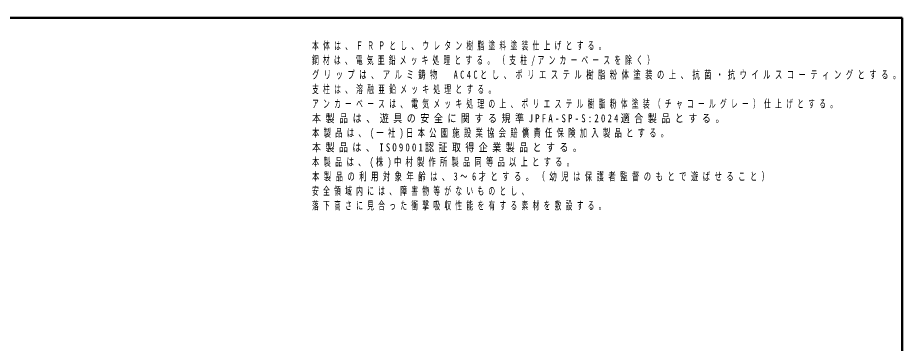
# Model space of a CAD drawing. Units: millimetres on the paper, scale 1:20. Extents: x -385 to 0, y 0 to 267.
# Drawn here: x -243.1 to 0, y 177.4 to 267 of the extents above; entities that cross this region are included whole.
import ezdxf

# ---------------------------------------------------------------- set-up
doc = ezdxf.new("R2010")
doc.units = ezdxf.units.MM
doc.layers.add('LY_1', color=7, linetype='Continuous', lineweight=13)
doc.styles.add('ＭＳ ゴシック', font='')
doc.styles.get('ＭＳ ゴシック').set_extended_font_data('MS Gothic')

msp = doc.modelspace()

# ---------------------------------------------------------------- linework, layer by layer
at = {"layer": 'LY_1', "lineweight": 50}
for p, q in [((0, 267), (-385, 267)), ((0, 0), (0, 267))]:
    msp.add_line(p, q, dxfattribs=at)

# ---------------------------------------------------------------- texts
at = {"layer": 'LY_1', "char_height": 2.199, "attachment_point": 1, "style": 'ＭＳ ゴシック'}
for s, insert in [('\\T1.64;\\W0.6;本体は、ＦＲＰとし、ウレタン樹脂塗料塗装仕上げとする。', (-162.177, 260.418)), ('\\T1.63;\\W0.6;鋼材は、電気亜鉛メッキ処理とする。（支柱/アンカーベースを除く）', (-162.177, 256.418)), ('\\T1.62;\\W0.65;グリップは、アルミ鋳物\u3000AC4Cとし、ポリエステル樹脂粉体塗装の上、抗菌・抗ウイルスコーティングとする。', (-162.177, 252.418)), ('\\T1.64;\\W0.6;支柱は、溶融亜鉛メッキ処理とする。', (-162.177, 248.418)), ('\\T1.64;\\W0.6;アンカーベースは、電気メッキ処理の上、ポリエステル樹脂粉体塗装（チャコールグレー）仕上げとする。', (-162.177, 244.418)), ('\\T1.51;\\W0.8;本製品は、遊具の安全に関する規準JPFA-SP-S:2024適合製品とする。', (-162.177, 240.418)), ('\\T1.59;\\W0.65;本製品は、(一社)日本公園施設業協会賠償責任保険加入製品とする。', (-162.177, 236.418)), ('\\T1.5;\\W0.8;本製品は、ISO9001認証取得企業製品とする。', (-162.177, 232.418)), ('\\T1.58;\\W0.65;本製品は、(株)中村製作所製品同等品以上とする。', (-162.177, 228.418)), ('\\T1.62;\\W0.65;本製品の利用対象年齢は、3～6才とする。（幼児は保護者監督のもとで遊ばせること）', (-162.177, 224.418)), ('\\T1.64;\\W0.6;安全領域内には、障害物等がないものとし、', (-162.177, 220.418)), ('\\T1.64;\\W0.6;落下高さに見合った衝撃吸収性能を有する素材を敷設する。', (-162.177, 216.418))]:
    msp.add_mtext(s, dxfattribs=dict(at, insert=insert))

doc.saveas('drawing.dxf')
